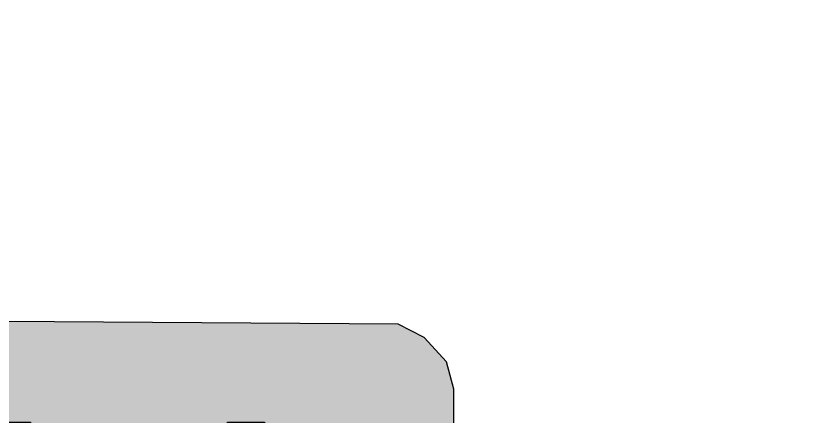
# Paper-space layout 'TOP_A1_00200_01-01-2017_MODELE' of a CAD drawing. Header units: millimetres. Extents: x -52 to 293, y -3 to 294.
# Drawn here: x 198.885 to 203.524, y 121.155 to 123.522 of the extents above; entities that cross this region are included whole.
import ezdxf

# ---------------------------------------------------------------- set-up
doc = ezdxf.new("R2010")
doc.units = ezdxf.units.MM
doc.header["$LTSCALE"] = 2
doc.linetypes.add('CACHEX2', pattern=[0.75, 0.5, -0.25])
for name, color, linetype in [('CALQUE_7', 4, 'Continuous'), ('CARTOUCHE', 7, 'Continuous'), ('rosace', 7, 'Continuous')]:
    doc.layers.add(name, color=color, linetype=linetype)

# ---------------------------------------------------------------- blocks, each defined once
blk = doc.blocks.new('A$C581E6685')
at = {"layer": 'CALQUE_7'}
blk.add_hatch(color=142, dxfattribs=at).paths.add_polyline_path([(-57.6044, 1.2942), (-55.7571, 1.2723), (-54.1841, 7.7086), (-53.8179, 7.7086), (-55.3361, 1.2942), (-53.4884, 1.2723), (-51.8789, 7.7086), (-51.5133, 7.7086), (-53.0497, 1.2723), (-51.2024, 1.2723), (-49.7569, 7.1203), (-49.6472, 7.6001), (-49.6472, 8.0362), (-49.7203, 8.3029), (-49.94, 8.5428), (-50.1962, 8.6736), (-56.4887, 8.7182), (-56.2329, 8.4995), (-56.1047, 8.1721), (-56.068, 7.7579), (-56.4887, 5.9469)])
at = {"layer": 'CALQUE_7', "color": 142}
blk.add_lwpolyline([(-57.6044, 1.2942), (-55.7571, 1.2723), (-54.1841, 7.7086), (-53.8179, 7.7086), (-55.3361, 1.2942), (-53.4884, 1.2723), (-51.8788, 7.7086), (-51.5133, 7.7086), (-53.0497, 1.2723), (-51.2016, 1.2723), (-49.7569, 7.1203), (-49.6472, 7.6001), (-49.6472, 8.0362), (-49.7203, 8.3029), (-49.94, 8.5428), (-50.1962, 8.6747), (-56.4887, 8.7182), (-56.2325, 8.4995), (-56.1045, 8.1721), (-56.068, 7.7579), (-56.4887, 5.9469)], close=True, dxfattribs=at)
at = {"layer": 'rosace', "color": 32, "linetype": 'CACHEX2', "ltscale": 1.5}
blk.add_ellipse((-38.0538, 23.8138), major_axis=(-19.0311, -3.534), ratio=0.590567, dxfattribs=at)
at = {"layer": 'rosace', "color": 32}
blk.add_ellipse((-37.6144, 23.8499), major_axis=(-13.5768, -4.2839), ratio=0.791971, dxfattribs=at)

psp = doc.layouts.new('TOP_A1_00200_01-01-2017_MODELE')

# ---------------------------------------------------------------- linework, layer by layer
at = {"layer": 'CARTOUCHE'}
psp.add_rational_spline([(193.9931, 140.7359), (193.9931, 129.8447), (193.9931, 118.9535), (193.9931, 115.1135), (197.8331, 115.1135), (243.3724, 115.1135), (288.9116, 115.1135), (292.7516, 115.1135), (292.7516, 118.9535), (292.7516, 129.8447), (292.7516, 140.7359), (292.7516, 144.5759), (288.9116, 144.5759), (243.3724, 144.5759), (197.8331, 144.5759), (193.9931, 144.5759), (193.9931, 140.7359)], [1, 1, 1, 0.707106781187, 1, 1, 1, 0.707106781187, 1, 1, 1, 0.707106781187, 1, 1, 1, 0.707106781187, 1], degree=2, knots=[0, 0, 0, 1, 1, 2.570796, 2.570796, 3.570796, 3.570796, 5.141593, 5.141593, 6.141593, 6.141593, 7.712389, 7.712389, 8.712389, 8.712389, 10.283185, 10.283185, 10.283185], dxfattribs=at)

# ---------------------------------------------------------------- block references
at = {"layer": 'CARTOUCHE', "xscale": 0.6, "yscale": 0.6, "zscale": 0.6}
psp.add_blockref('A$C581E6685', (231.2638, 116.4941), dxfattribs=at)

doc.saveas('drawing.dxf')
